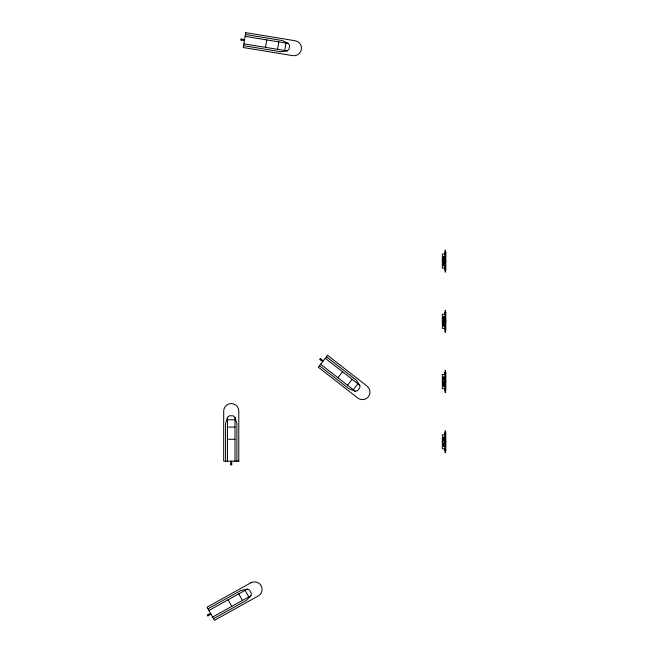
<?xml version="1.0" encoding="UTF-8"?>
<svg xmlns="http://www.w3.org/2000/svg" width="653" height="653" viewBox="0 0 653 653"><rect width="100%" height="100%" fill="white"/><g stroke="black" fill="none" stroke-linecap="round" stroke-linejoin="round"><path stroke-width="0.98" d="M241.439 40.07L241.586 39.139M265.526 47.359L266.742 39.915M277.574 49.334L278.79 41.89M284.757 50.51L285.973 43.065M213.539 618.701L246.361 600.434L250.915 595.74L251.364 593.332L249.528 590.034L247.242 589.145L240.851 590.541L208.029 608.808M236.9 461.189L236.9 423.634L235.007 417.373L233.121 415.806L229.35 415.806L227.464 417.373L225.579 423.634L225.579 461.189M320.28 359.762L320.86 359.019M337.911 377.728L342.556 371.777M347.535 385.246L352.179 379.295M353.265 389.727L357.909 383.776M243.593 45.686L280.668 51.75L287.149 50.901L288.993 49.293L289.606 45.571L288.365 43.457L282.496 40.584L245.422 34.511M208.952 610.457L247.242 589.145M210.56 613.347L207.254 615.183L207.711 616.008L211.017 614.171M212.617 617.052L250.915 595.74M319.48 365.721L349.077 388.853L355.175 391.22L357.566 390.69L359.893 387.719L359.819 385.27L356.048 379.932L326.451 356.799M444.791 252.417L445.819 252.417M445.003 254.041L442.35 254.041L442.35 268.171L445.003 268.171M442.35 259.69L444.791 259.69M444.791 260.743L445.819 260.743M442.35 261.11L445.052 261.11M444.791 261.469L445.819 261.469M442.35 262.522L444.791 262.522M444.791 269.795L445.819 269.795M445.003 314.273L442.35 314.273L442.35 328.402L445.003 328.402M442.35 319.929L444.791 319.929M444.791 320.974L445.819 320.974M442.35 321.341L445.052 321.341M444.791 321.7L445.819 321.7M442.35 322.753L444.791 322.753M444.791 372.879L445.819 372.879M445.003 374.504L442.35 374.504L442.35 388.641L445.003 388.641M442.35 380.16L444.791 380.16M444.791 381.205L445.819 381.205M442.35 381.572L445.052 381.572M444.791 381.94L445.819 381.94M442.35 382.985L444.791 382.985M227.464 419.797L235.007 419.797M227.464 427.07L235.007 427.07M444.791 433.119L445.819 433.119M445.003 434.735L442.35 434.735L442.35 448.872L445.003 448.872M227.464 439.281L235.007 439.281M442.35 440.391L444.791 440.391M444.791 441.436L445.819 441.436M442.35 441.803L445.052 441.803M444.791 442.171L445.819 442.171M442.35 443.216L444.791 443.216M444.791 450.488L445.819 450.488M230.762 464.234L231.709 464.234M245.12 36.372L288.365 43.457M244.589 39.629L240.851 39.017L240.696 39.955L244.434 40.559M243.904 43.824L287.149 50.901M325.292 358.293L359.819 385.27M323.259 360.889L320.272 358.562L319.692 359.305L322.672 361.631M320.639 364.235L355.175 391.22M245.12 590.328L248.793 596.924M238.769 593.863L242.434 600.458M228.093 599.805L231.766 606.4M207.899 614.824L208.356 615.648M445.819 252.368L445.819 269.844M445.819 372.83L445.819 390.306L444.791 390.257L444.791 372.83M445.819 433.07L445.819 450.537M445.566 252.417L445.566 250.172L445.052 250.172L445.052 252.417M445.566 260.743L445.566 261.469M445.566 269.795L445.566 272.04L445.052 272.04L445.052 269.795M445.566 312.648L445.566 310.404L445.052 310.404L445.052 312.648M445.566 320.974L445.566 321.7M445.566 330.026L445.566 332.279L445.052 332.279L445.052 330.026M445.566 372.879L445.566 370.635L445.052 370.635L445.052 372.879M445.566 381.205L445.566 381.94M445.566 390.257L445.566 392.51L445.052 392.51L445.052 390.257M445.566 433.119L445.566 430.866L445.052 430.866L445.052 433.119M445.566 441.436L445.566 442.171M445.566 450.488L445.566 452.741L445.052 452.741L445.052 450.488M445.052 260.743L445.052 261.469M445.052 320.974L445.052 321.7M445.052 381.205L445.052 381.94M445.052 441.436L445.052 442.171M444.791 252.368L444.791 269.844M444.791 433.07L444.791 450.537M235.007 417.373L235.007 461.189M231.709 461.189L231.709 464.977L230.762 464.977L230.762 461.189M227.464 417.373L227.464 461.189M444.35 386.282A1.216 0.882 -90 0 1 443.265 384.788A1.216 0.882 -90 0 1 444.742 384.242M444.742 382.429A1.216 0.882 -90 0 1 443.493 382.429M445.011 382.429A1.216 0.882 -90 0 1 443.762 382.429M444.742 439.134A1.216 0.882 -90 0 1 443.55 439.2A1.216 0.882 -90 0 1 443.395 437.575A1.216 0.882 -90 0 1 444.562 437.216M444.562 379.091A1.216 0.882 -90 0 1 443.395 378.74A1.216 0.882 -90 0 1 443.55 377.108A1.216 0.882 -90 0 1 444.742 377.181M445.011 378.895A1.216 0.882 -90 0 1 443.762 378.895A1.216 0.882 -90 0 1 443.762 377.181A1.216 0.882 -90 0 1 445.011 377.181M445.011 385.964A1.216 0.882 -90 0 1 443.762 385.964A1.216 0.882 -90 0 1 443.762 384.242A1.216 0.882 -90 0 1 445.011 384.242M445.011 439.134A1.216 0.882 -90 0 1 443.762 439.134A1.216 0.882 -90 0 1 443.762 437.412A1.216 0.882 -90 0 1 445.011 437.412M444.35 318.982A1.216 0.882 -90 0 1 443.265 317.489A1.216 0.882 -90 0 1 444.742 316.942M443.673 320.288A1.216 0.882 -90 0 1 444.562 320.288M444.742 322.198A1.216 0.882 -90 0 1 443.493 322.198M445.011 318.664A1.216 0.882 -90 0 1 443.762 318.664A1.216 0.882 -90 0 1 443.762 316.942A1.216 0.882 -90 0 1 445.011 316.942M444.881 325.48A1.216 0.882 -90 0 1 443.55 325.806A1.216 0.882 -90 0 1 443.55 323.937A1.216 0.882 -90 0 1 444.881 324.263M445.011 325.733A1.216 0.882 -90 0 1 443.762 325.733A1.216 0.882 -90 0 1 443.762 324.01A1.216 0.882 -90 0 1 445.011 324.01M443.942 320.288A1.216 0.882 -90 0 1 444.824 320.288M445.011 322.198A1.216 0.882 -90 0 1 443.762 322.198M444.562 446.391A1.216 0.882 -90 0 1 443.232 445.338A1.216 0.882 -90 0 1 444.562 444.285M445.011 446.195A1.216 0.882 -90 0 1 443.762 446.195A1.216 0.882 -90 0 1 443.762 444.473A1.216 0.882 -90 0 1 445.011 444.473M445.011 265.502A1.216 0.882 -90 0 1 443.762 265.502A1.216 0.882 -90 0 1 443.762 263.779A1.216 0.882 -90 0 1 445.011 263.779M444.742 265.502A1.216 0.882 -90 0 1 443.265 264.955A1.216 0.882 -90 0 1 444.35 263.461M444.881 258.18A1.216 0.882 -90 0 1 443.55 258.506A1.216 0.882 -90 0 1 443.55 256.637A1.216 0.882 -90 0 1 444.881 256.964M445.011 258.433A1.216 0.882 -90 0 1 443.762 258.433A1.216 0.882 -90 0 1 443.762 256.711A1.216 0.882 -90 0 1 445.011 256.711M443.762 260.245A1.216 0.882 -90 0 1 445.011 260.245M444.824 262.163A1.216 0.882 -90 0 1 443.942 262.163M443.493 260.245A1.216 0.882 -90 0 1 444.742 260.245M444.562 262.163A1.216 0.882 -90 0 1 443.673 262.163M245.732 32.65L243.291 47.547L292.715 55.636A7.55 7.55 0 0 0 301.384 49.408A7.55 7.55 0 0 0 295.156 40.747L245.732 32.65M327.61 355.314L318.321 367.206L357.787 398.044A7.55 7.55 0 0 0 368.382 396.746A7.55 7.55 0 0 0 367.076 386.152L327.61 355.314M250.874 582.803L207.115 607.159L214.453 620.35L258.221 595.993A7.55 7.55 0 0 0 261.143 585.725A7.55 7.55 0 0 0 250.874 582.803M445.819 312.648L444.791 312.648L444.791 330.075L445.819 330.026L445.819 312.599M238.786 461.189L223.693 461.189L223.693 411.112A7.55 7.55 0 0 1 231.235 403.562A7.55 7.55 0 0 1 238.786 411.112L238.786 461.189"/></g></svg>
